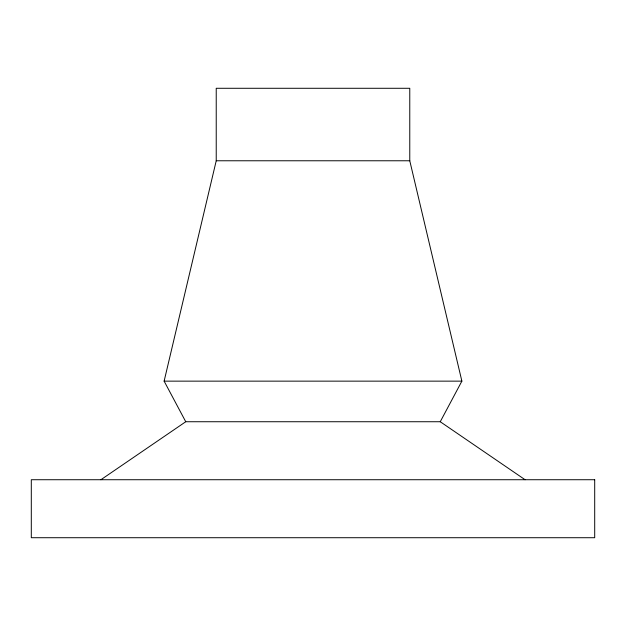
<?xml version="1.0" encoding="UTF-8"?>
<svg xmlns="http://www.w3.org/2000/svg" width="626" height="626" viewBox="0 0 626 626"><rect width="100%" height="100%" fill="white"/><g stroke="black" fill="none" stroke-linecap="round" stroke-linejoin="round"><path stroke-width="0.94" d="M185.75 421.736L164.122 381.14L216.228 160.772L216.228 88.282L409.772 88.282L409.772 160.772L461.878 381.14L440.25 421.736L185.75 421.736L100.919 479.727M216.228 160.772L409.772 160.772M164.122 381.14L461.878 381.14M440.25 421.736L525.081 479.727M594.7 479.727L31.3 479.727L31.3 537.718L594.7 537.718L594.7 479.727"/></g></svg>
